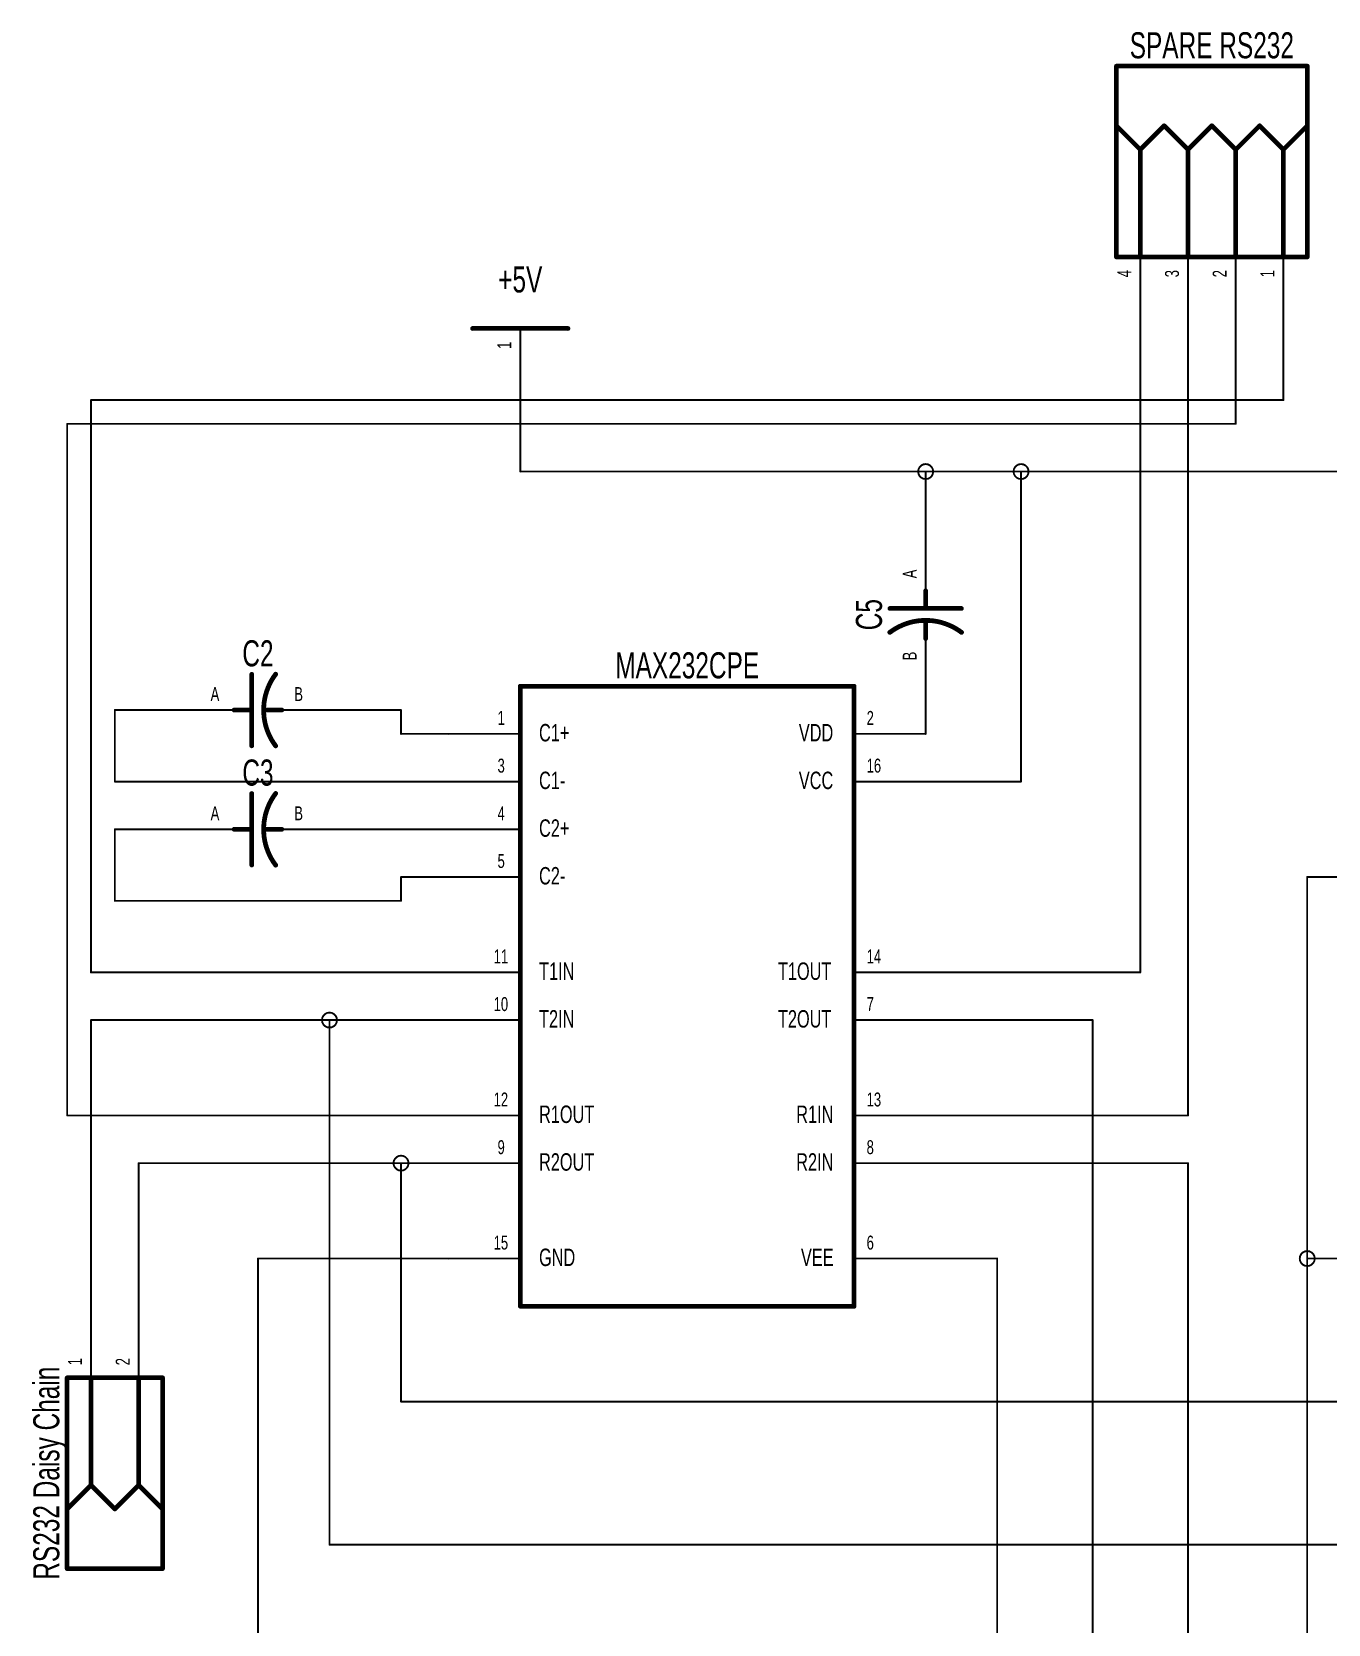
# Model space of a CAD drawing. Extents: x -0.1 to 11, y -0.1 to 7.9.
# Drawn here: x -0.074 to 2.644, y 3.783 to 7.122 of the extents above; entities that cross this region are included whole.
import ezdxf
from ezdxf.enums import TextEntityAlignment as Align

# ---------------------------------------------------------------- set-up
doc = ezdxf.new("R2010")
doc.units = 0
for name, color, linetype in [('Element', 253, 'CONTINUOUS'), ('Net', 50, 'CONTINUOUS'), ('Pin', 50, 'CONTINUOUS')]:
    doc.layers.add(name, color=color, linetype=linetype)

msp = doc.modelspace()

# ---------------------------------------------------------------- linework, layer by layer
at = {"layer": 'Element', "linetype": 'CONTINUOUS'}
for points, const_width in [([(2.1975, 7.05, 1), (2.2025, 7.05, 1), (2.1975, 7.05, 1)], 0.0049), ([(2.1975, 7.05, 1), (2.2025, 7.05, 1), (2.1975, 7.05, 1)], 0.0049), ([(2.5975, 7.05, 1), (2.6025, 7.05, 1), (2.5975, 7.05, 1)], 0.0049), ([(2.5975, 7.05, 1), (2.6025, 7.05, 1), (2.5975, 7.05, 1)], 0.0049), ([(2.1975, 6.925, 1), (2.2025, 6.925, 1), (2.1975, 6.925, 1)], 0.0049), ([(2.2975, 6.925, 1), (2.3025, 6.925, 1), (2.2975, 6.925, 1)], 0.0049), ([(2.2975, 6.925, 1), (2.3025, 6.925, 1), (2.2975, 6.925, 1)], 0.0049), ([(2.3975, 6.925, 1), (2.4025, 6.925, 1), (2.3975, 6.925, 1)], 0.0049), ([(2.3975, 6.925, 1), (2.4025, 6.925, 1), (2.3975, 6.925, 1)], 0.0049), ([(2.4975, 6.925, 1), (2.5025, 6.925, 1), (2.4975, 6.925, 1)], 0.0049), ([(2.4975, 6.925, 1), (2.5025, 6.925, 1), (2.4975, 6.925, 1)], 0.0049), ([(2.5975, 6.925, 1), (2.6025, 6.925, 1), (2.5975, 6.925, 1)], 0.0049), ([(2.2475, 6.875, 1), (2.2525, 6.875, 1), (2.2475, 6.875, 1)], 0.0049), ([(2.2475, 6.875, 1), (2.2525, 6.875, 1), (2.2475, 6.875, 1)], 0.0049), ([(2.2475, 6.875, 1), (2.2525, 6.875, 1), (2.2475, 6.875, 1)], 0.0049), ([(2.3475, 6.875, 1), (2.3525, 6.875, 1), (2.3475, 6.875, 1)], 0.0049), ([(2.3475, 6.875, 1), (2.3525, 6.875, 1), (2.3475, 6.875, 1)], 0.0049), ([(2.3475, 6.875, 1), (2.3525, 6.875, 1), (2.3475, 6.875, 1)], 0.0049), ([(2.4475, 6.875, 1), (2.4525, 6.875, 1), (2.4475, 6.875, 1)], 0.0049), ([(2.4475, 6.875, 1), (2.4525, 6.875, 1), (2.4475, 6.875, 1)], 0.0049), ([(2.4475, 6.875, 1), (2.4525, 6.875, 1), (2.4475, 6.875, 1)], 0.0049), ([(2.5475, 6.875, 1), (2.5525, 6.875, 1), (2.5475, 6.875, 1)], 0.0049), ([(2.5475, 6.875, 1), (2.5525, 6.875, 1), (2.5475, 6.875, 1)], 0.0049), ([(2.5475, 6.875, 1), (2.5525, 6.875, 1), (2.5475, 6.875, 1)], 0.0049), ([(2.1975, 6.65, 1), (2.2025, 6.65, 1), (2.1975, 6.65, 1)], 0.0049), ([(2.1975, 6.65, 1), (2.2025, 6.65, 1), (2.1975, 6.65, 1)], 0.0049), ([(2.2475, 6.65, 1), (2.2525, 6.65, 1), (2.2475, 6.65, 1)], 0.0049), ([(2.3475, 6.65, 1), (2.3525, 6.65, 1), (2.3475, 6.65, 1)], 0.0049), ([(2.4475, 6.65, 1), (2.4525, 6.65, 1), (2.4475, 6.65, 1)], 0.0049), ([(2.5475, 6.65, 1), (2.5525, 6.65, 1), (2.5475, 6.65, 1)], 0.0049), ([(2.5975, 6.65, 1), (2.6025, 6.65, 1), (2.5975, 6.65, 1)], 0.0049), ([(2.5975, 6.65, 1), (2.6025, 6.65, 1), (2.5975, 6.65, 1)], 0.0049), ([(0.8475, 6.5, 1), (0.8525, 6.5, 1), (0.8475, 6.5, 1)], 0.0049), ([(1.0475, 6.5, 1), (1.0525, 6.5, 1), (1.0475, 6.5, 1)], 0.0049), ([(1.7975, 5.95, 1), (1.8025, 5.95, 1), (1.7975, 5.95, 1)], 0.0049), ([(1.7225, 5.913, 1), (1.7275, 5.913, 1), (1.7225, 5.913, 1)], 0.0049), ([(1.7975, 5.913, 1), (1.8025, 5.913, 1), (1.7975, 5.913, 1)], 0.0049), ([(1.8725, 5.913, 1), (1.8775, 5.913, 1), (1.8725, 5.913, 1)], 0.0049), ([(1.7975, 5.888, 1), (1.8025, 5.888, 1), (1.7975, 5.888, 1)], 0.0049), ([(1.7223, 5.8628, 1), (1.7273, 5.8628, 1), (1.7223, 5.8628, 1)], 0.005), ([(1.7975, 5.85, 1), (1.8025, 5.85, 1), (1.7975, 5.85, 1)], 0.0049), ([(1.8727, 5.8628, 1), (1.8777, 5.8628, 1), (1.8727, 5.8628, 1)], 0.005), ([(0.3845, 5.775, 1), (0.3895, 5.775, 1), (0.3845, 5.775, 1)], 0.0049), ([(0.4347, 5.7752, 1), (0.4397, 5.7752, 1), (0.4347, 5.7752, 1)], 0.005), ([(0.9475, 5.75, 1), (0.9525, 5.75, 1), (0.9475, 5.75, 1)], 0.0049), ([(0.9475, 5.75, 1), (0.9525, 5.75, 1), (0.9475, 5.75, 1)], 0.0049), ([(1.6475, 5.75, 1), (1.6525, 5.75, 1), (1.6475, 5.75, 1)], 0.0049), ([(1.6475, 5.75, 1), (1.6525, 5.75, 1), (1.6475, 5.75, 1)], 0.0049), ([(0.3475, 5.7, 1), (0.3525, 5.7, 1), (0.3475, 5.7, 1)], 0.0049), ([(0.3845, 5.7, 1), (0.3895, 5.7, 1), (0.3845, 5.7, 1)], 0.0049), ([(0.4095, 5.7, 1), (0.4145, 5.7, 1), (0.4095, 5.7, 1)], 0.0049), ([(0.4475, 5.7, 1), (0.4525, 5.7, 1), (0.4475, 5.7, 1)], 0.0049), ([(0.3845, 5.625, 1), (0.3895, 5.625, 1), (0.3845, 5.625, 1)], 0.0049), ([(0.4347, 5.6248, 1), (0.4397, 5.6248, 1), (0.4347, 5.6248, 1)], 0.005), ([(0.3845, 5.525, 1), (0.3895, 5.525, 1), (0.3845, 5.525, 1)], 0.0049), ([(0.4347, 5.5252, 1), (0.4397, 5.5252, 1), (0.4347, 5.5252, 1)], 0.005), ([(0.3475, 5.45, 1), (0.3525, 5.45, 1), (0.3475, 5.45, 1)], 0.0049), ([(0.3845, 5.45, 1), (0.3895, 5.45, 1), (0.3845, 5.45, 1)], 0.0049), ([(0.4095, 5.45, 1), (0.4145, 5.45, 1), (0.4095, 5.45, 1)], 0.0049), ([(0.4475, 5.45, 1), (0.4525, 5.45, 1), (0.4475, 5.45, 1)], 0.0049), ([(0.3845, 5.375, 1), (0.3895, 5.375, 1), (0.3845, 5.375, 1)], 0.0049), ([(0.4347, 5.3748, 1), (0.4397, 5.3748, 1), (0.4347, 5.3748, 1)], 0.005), ([(0.9475, 4.45, 1), (0.9525, 4.45, 1), (0.9475, 4.45, 1)], 0.0049), ([(0.9475, 4.45, 1), (0.9525, 4.45, 1), (0.9475, 4.45, 1)], 0.0049), ([(1.6475, 4.45, 1), (1.6525, 4.45, 1), (1.6475, 4.45, 1)], 0.0049), ([(1.6475, 4.45, 1), (1.6525, 4.45, 1), (1.6475, 4.45, 1)], 0.0049), ([(-0.0025, 4.3, 1), (0.0025, 4.3, 1), (-0.0025, 4.3, 1)], 0.0049), ([(-0.0025, 4.3, 1), (0.0025, 4.3, 1), (-0.0025, 4.3, 1)], 0.0049), ([(0.0475, 4.3, 1), (0.0525, 4.3, 1), (0.0475, 4.3, 1)], 0.0049), ([(0.1475, 4.3, 1), (0.1525, 4.3, 1), (0.1475, 4.3, 1)], 0.0049), ([(0.1975, 4.3, 1), (0.2025, 4.3, 1), (0.1975, 4.3, 1)], 0.0049), ([(0.1975, 4.3, 1), (0.2025, 4.3, 1), (0.1975, 4.3, 1)], 0.0049), ([(0.0475, 4.075, 1), (0.0525, 4.075, 1), (0.0475, 4.075, 1)], 0.0049), ([(0.0475, 4.075, 1), (0.0525, 4.075, 1), (0.0475, 4.075, 1)], 0.0049), ([(0.0475, 4.075, 1), (0.0525, 4.075, 1), (0.0475, 4.075, 1)], 0.0049), ([(0.1475, 4.075, 1), (0.1525, 4.075, 1), (0.1475, 4.075, 1)], 0.0049), ([(0.1475, 4.075, 1), (0.1525, 4.075, 1), (0.1475, 4.075, 1)], 0.0049), ([(0.1475, 4.075, 1), (0.1525, 4.075, 1), (0.1475, 4.075, 1)], 0.0049), ([(-0.0025, 4.025, 1), (0.0025, 4.025, 1), (-0.0025, 4.025, 1)], 0.0049), ([(0.0975, 4.025, 1), (0.1025, 4.025, 1), (0.0975, 4.025, 1)], 0.0049), ([(0.0975, 4.025, 1), (0.1025, 4.025, 1), (0.0975, 4.025, 1)], 0.0049), ([(0.1975, 4.025, 1), (0.2025, 4.025, 1), (0.1975, 4.025, 1)], 0.0049), ([(-0.0025, 3.9, 1), (0.0025, 3.9, 1), (-0.0025, 3.9, 1)], 0.0049), ([(-0.0025, 3.9, 1), (0.0025, 3.9, 1), (-0.0025, 3.9, 1)], 0.0049), ([(0.1975, 3.9, 1), (0.2025, 3.9, 1), (0.1975, 3.9, 1)], 0.0049), ([(0.1975, 3.9, 1), (0.2025, 3.9, 1), (0.1975, 3.9, 1)], 0.0049)]:
    msp.add_lwpolyline(points, format="xyb", dxfattribs=dict(at, const_width=const_width))
for points, const_width in [([(2.2, 7.05), (2.2, 6.65)], 0.0098), ([(2.2, 7.05), (2.6, 7.05)], 0.0098), ([(2.6, 7.05), (2.6, 6.65)], 0.0098), ([(2.2, 6.925), (2.25, 6.875)], 0.0098), ([(2.3, 6.925), (2.25, 6.875)], 0.0098), ([(2.3, 6.925), (2.35, 6.875)], 0.0098), ([(2.4, 6.925), (2.35, 6.875)], 0.0098), ([(2.4, 6.925), (2.45, 6.875)], 0.0098), ([(2.5, 6.925), (2.45, 6.875)], 0.0098), ([(2.5, 6.925), (2.55, 6.875)], 0.0098), ([(2.6, 6.925), (2.55, 6.875)], 0.0098), ([(2.25, 6.875), (2.25, 6.65)], 0.0098), ([(2.35, 6.875), (2.35, 6.65)], 0.0098), ([(2.45, 6.875), (2.45, 6.65)], 0.0098), ([(2.55, 6.875), (2.55, 6.65)], 0.0098), ([(2.6, 6.65), (2.2, 6.65)], 0.0098), ([(0.85, 6.5), (1.05, 6.5)], 0.0098), ([(1.8, 5.95), (1.8, 5.913)], 0.0098), ([(1.725, 5.913), (1.875, 5.913)], 0.0098), ([(1.8752, 5.8628), (1.8686, 5.8675), (1.8617, 5.8717), (1.8546, 5.8755), (1.8472, 5.8787), (1.8397, 5.8815), (1.8319, 5.8839), (1.8241, 5.8857), (1.8161, 5.887), (1.8081, 5.8877), (1.8, 5.888), (1.7919, 5.8877), (1.7839, 5.887), (1.7759, 5.8857), (1.7681, 5.8839), (1.7603, 5.8815), (1.7528, 5.8787), (1.7454, 5.8754), (1.7383, 5.8717), (1.7314, 5.8675), (1.7248, 5.8628)], 0.01), ([(1.8, 5.888), (1.8, 5.85)], 0.0098), ([(0.387, 5.625), (0.387, 5.775)], 0.0098), ([(0.4372, 5.7752), (0.4325, 5.7686), (0.4283, 5.7617), (0.4245, 5.7546), (0.4213, 5.7472), (0.4185, 5.7397), (0.4161, 5.7319), (0.4143, 5.7241), (0.413, 5.7161), (0.4123, 5.7081), (0.412, 5.7), (0.4123, 5.6919), (0.413, 5.6839), (0.4143, 5.6759), (0.4161, 5.6681), (0.4185, 5.6603), (0.4213, 5.6528), (0.4246, 5.6454), (0.4283, 5.6383), (0.4325, 5.6314), (0.4372, 5.6248)], 0.01), ([(0.95, 4.45), (0.95, 5.75)], 0.0098), ([(0.95, 5.75), (1.65, 5.75)], 0.0098), ([(1.65, 5.75), (1.65, 4.45)], 0.0098), ([(0.35, 5.7), (0.387, 5.7)], 0.0098), ([(0.412, 5.7), (0.45, 5.7)], 0.0098), ([(0.387, 5.375), (0.387, 5.525)], 0.0098), ([(0.4372, 5.5252), (0.4325, 5.5186), (0.4283, 5.5117), (0.4245, 5.5046), (0.4213, 5.4972), (0.4185, 5.4897), (0.4161, 5.4819), (0.4143, 5.4741), (0.413, 5.4661), (0.4123, 5.4581), (0.412, 5.45), (0.4123, 5.4419), (0.413, 5.4339), (0.4143, 5.4259), (0.4161, 5.4181), (0.4185, 5.4103), (0.4213, 5.4028), (0.4246, 5.3954), (0.4283, 5.3883), (0.4325, 5.3814), (0.4372, 5.3748)], 0.01), ([(0.35, 5.45), (0.387, 5.45)], 0.0098), ([(0.412, 5.45), (0.45, 5.45)], 0.0098), ([(0.95, 4.45), (1.65, 4.45)], 0.0098), ([(0, 3.9), (0, 4.3)], 0.0098), ([(0, 4.3), (0.2, 4.3)], 0.0098), ([(0.05, 4.075), (0.05, 4.3)], 0.0098), ([(0.15, 4.075), (0.15, 4.3)], 0.0098), ([(0.2, 3.9), (0.2, 4.3)], 0.0098), ([(0, 4.025), (0.05, 4.075)], 0.0098), ([(0.1, 4.025), (0.05, 4.075)], 0.0098), ([(0.1, 4.025), (0.15, 4.075)], 0.0098), ([(0.2, 4.025), (0.15, 4.075)], 0.0098), ([(0.2, 3.9), (0, 3.9)], 0.0098)]:
    msp.add_lwpolyline(points, dxfattribs=dict(at, const_width=const_width))
at = {"layer": 'Net', "linetype": 'CONTINUOUS', "const_width": 0.002}
for points in [[(2.249, 6.5, 1), (2.251, 6.5, 1), (2.249, 6.5, 1)], [(2.349, 6.5, 1), (2.351, 6.5, 1), (2.349, 6.5, 1)], [(2.449, 6.5, 1), (2.451, 6.5, 1), (2.449, 6.5, 1)], [(2.549, 6.5, 1), (2.551, 6.5, 1), (2.549, 6.5, 1)], [(0.049, 6.35, 1), (0.051, 6.35, 1), (0.049, 6.35, 1)], [(0.049, 6.35, 1), (0.051, 6.35, 1), (0.049, 6.35, 1)], [(0.949, 6.35, 1), (0.951, 6.35, 1), (0.949, 6.35, 1)], [(2.549, 6.35, 1), (2.551, 6.35, 1), (2.549, 6.35, 1)], [(2.549, 6.35, 1), (2.551, 6.35, 1), (2.549, 6.35, 1)], [(-0.001, 6.3, 1), (0.001, 6.3, 1), (-0.001, 6.3, 1)], [(-0.001, 6.3, 1), (0.001, 6.3, 1), (-0.001, 6.3, 1)], [(2.449, 6.3, 1), (2.451, 6.3, 1), (2.449, 6.3, 1)], [(2.449, 6.3, 1), (2.451, 6.3, 1), (2.449, 6.3, 1)], [(0.949, 6.2, 1), (0.951, 6.2, 1), (0.949, 6.2, 1)], [(0.949, 6.2, 1), (0.951, 6.2, 1), (0.949, 6.2, 1)], [(1.7833, 6.2, 1), (1.7852, 6.2, 1), (1.7833, 6.2, 1)], [(1.799, 6.2, 1), (1.801, 6.2, 1), (1.799, 6.2, 1)], [(1.9833, 6.2, 1), (1.9852, 6.2, 1), (1.9833, 6.2, 1)], [(1.999, 6.2, 1), (2.001, 6.2, 1), (1.999, 6.2, 1)], [(1.799, 6.1, 1), (1.801, 6.1, 1), (1.799, 6.1, 1)], [(0.099, 5.7, 1), (0.101, 5.7, 1), (0.099, 5.7, 1)], [(0.099, 5.7, 1), (0.101, 5.7, 1), (0.099, 5.7, 1)], [(0.199, 5.7, 1), (0.201, 5.7, 1), (0.199, 5.7, 1)], [(0.599, 5.7, 1), (0.601, 5.7, 1), (0.599, 5.7, 1)], [(0.699, 5.7, 1), (0.701, 5.7, 1), (0.699, 5.7, 1)], [(0.699, 5.7, 1), (0.701, 5.7, 1), (0.699, 5.7, 1)], [(1.799, 5.7, 1), (1.801, 5.7, 1), (1.799, 5.7, 1)], [(0.699, 5.65, 1), (0.701, 5.65, 1), (0.699, 5.65, 1)], [(0.699, 5.65, 1), (0.701, 5.65, 1), (0.699, 5.65, 1)], [(0.799, 5.65, 1), (0.801, 5.65, 1), (0.799, 5.65, 1)], [(1.799, 5.65, 1), (1.801, 5.65, 1), (1.799, 5.65, 1)], [(0.099, 5.55, 1), (0.101, 5.55, 1), (0.099, 5.55, 1)], [(0.099, 5.55, 1), (0.101, 5.55, 1), (0.099, 5.55, 1)], [(0.799, 5.55, 1), (0.801, 5.55, 1), (0.799, 5.55, 1)], [(1.799, 5.55, 1), (1.801, 5.55, 1), (1.799, 5.55, 1)], [(1.999, 5.55, 1), (2.001, 5.55, 1), (1.999, 5.55, 1)], [(1.999, 5.55, 1), (2.001, 5.55, 1), (1.999, 5.55, 1)], [(0.099, 5.45, 1), (0.101, 5.45, 1), (0.099, 5.45, 1)], [(0.099, 5.45, 1), (0.101, 5.45, 1), (0.099, 5.45, 1)], [(0.199, 5.45, 1), (0.201, 5.45, 1), (0.199, 5.45, 1)], [(0.599, 5.45, 1), (0.601, 5.45, 1), (0.599, 5.45, 1)], [(0.799, 5.45, 1), (0.801, 5.45, 1), (0.799, 5.45, 1)], [(0.699, 5.35, 1), (0.701, 5.35, 1), (0.699, 5.35, 1)], [(0.699, 5.35, 1), (0.701, 5.35, 1), (0.699, 5.35, 1)], [(0.799, 5.35, 1), (0.801, 5.35, 1), (0.799, 5.35, 1)], [(2.599, 5.35, 1), (2.601, 5.35, 1), (2.599, 5.35, 1)], [(2.599, 5.35, 1), (2.601, 5.35, 1), (2.599, 5.35, 1)], [(0.099, 5.3, 1), (0.101, 5.3, 1), (0.099, 5.3, 1)], [(0.099, 5.3, 1), (0.101, 5.3, 1), (0.099, 5.3, 1)], [(0.699, 5.3, 1), (0.701, 5.3, 1), (0.699, 5.3, 1)], [(0.699, 5.3, 1), (0.701, 5.3, 1), (0.699, 5.3, 1)], [(0.049, 5.15, 1), (0.051, 5.15, 1), (0.049, 5.15, 1)], [(0.049, 5.15, 1), (0.051, 5.15, 1), (0.049, 5.15, 1)], [(0.799, 5.15, 1), (0.801, 5.15, 1), (0.799, 5.15, 1)], [(1.799, 5.15, 1), (1.801, 5.15, 1), (1.799, 5.15, 1)], [(2.249, 5.15, 1), (2.251, 5.15, 1), (2.249, 5.15, 1)], [(2.249, 5.15, 1), (2.251, 5.15, 1), (2.249, 5.15, 1)], [(0.049, 5.05, 1), (0.051, 5.05, 1), (0.049, 5.05, 1)], [(0.049, 5.05, 1), (0.051, 5.05, 1), (0.049, 5.05, 1)], [(0.5333, 5.05, 1), (0.5352, 5.05, 1), (0.5333, 5.05, 1)], [(0.549, 5.05, 1), (0.551, 5.05, 1), (0.549, 5.05, 1)], [(0.549, 5.05, 1), (0.551, 5.05, 1), (0.549, 5.05, 1)], [(0.549, 5.05, 1), (0.551, 5.05, 1), (0.549, 5.05, 1)], [(0.549, 5.05, 1), (0.551, 5.05, 1), (0.549, 5.05, 1)], [(0.549, 5.05, 1), (0.551, 5.05, 1), (0.549, 5.05, 1)], [(0.799, 5.05, 1), (0.801, 5.05, 1), (0.799, 5.05, 1)], [(1.799, 5.05, 1), (1.801, 5.05, 1), (1.799, 5.05, 1)], [(2.149, 5.05, 1), (2.151, 5.05, 1), (2.149, 5.05, 1)], [(2.149, 5.05, 1), (2.151, 5.05, 1), (2.149, 5.05, 1)], [(-0.001, 4.85, 1), (0.001, 4.85, 1), (-0.001, 4.85, 1)], [(-0.001, 4.85, 1), (0.001, 4.85, 1), (-0.001, 4.85, 1)], [(0.799, 4.85, 1), (0.801, 4.85, 1), (0.799, 4.85, 1)], [(1.799, 4.85, 1), (1.801, 4.85, 1), (1.799, 4.85, 1)], [(2.349, 4.85, 1), (2.351, 4.85, 1), (2.349, 4.85, 1)], [(2.349, 4.85, 1), (2.351, 4.85, 1), (2.349, 4.85, 1)], [(0.149, 4.75, 1), (0.151, 4.75, 1), (0.149, 4.75, 1)], [(0.149, 4.75, 1), (0.151, 4.75, 1), (0.149, 4.75, 1)], [(0.6833, 4.75, 1), (0.6852, 4.75, 1), (0.6833, 4.75, 1)], [(0.699, 4.75, 1), (0.701, 4.75, 1), (0.699, 4.75, 1)], [(0.699, 4.75, 1), (0.701, 4.75, 1), (0.699, 4.75, 1)], [(0.699, 4.75, 1), (0.701, 4.75, 1), (0.699, 4.75, 1)], [(0.699, 4.75, 1), (0.701, 4.75, 1), (0.699, 4.75, 1)], [(0.799, 4.75, 1), (0.801, 4.75, 1), (0.799, 4.75, 1)], [(1.799, 4.75, 1), (1.801, 4.75, 1), (1.799, 4.75, 1)], [(2.349, 4.75, 1), (2.351, 4.75, 1), (2.349, 4.75, 1)], [(2.349, 4.75, 1), (2.351, 4.75, 1), (2.349, 4.75, 1)], [(0.399, 4.55, 1), (0.401, 4.55, 1), (0.399, 4.55, 1)], [(0.399, 4.55, 1), (0.401, 4.55, 1), (0.399, 4.55, 1)], [(0.799, 4.55, 1), (0.801, 4.55, 1), (0.799, 4.55, 1)], [(1.799, 4.55, 1), (1.801, 4.55, 1), (1.799, 4.55, 1)], [(1.949, 4.55, 1), (1.951, 4.55, 1), (1.949, 4.55, 1)], [(1.949, 4.55, 1), (1.951, 4.55, 1), (1.949, 4.55, 1)], [(2.5833, 4.55, 1), (2.5852, 4.55, 1), (2.5833, 4.55, 1)], [(2.599, 4.55, 1), (2.601, 4.55, 1), (2.599, 4.55, 1)], [(2.599, 4.55, 1), (2.601, 4.55, 1), (2.599, 4.55, 1)], [(2.599, 4.55, 1), (2.601, 4.55, 1), (2.599, 4.55, 1)], [(0.049, 4.45, 1), (0.051, 4.45, 1), (0.049, 4.45, 1)], [(0.149, 4.45, 1), (0.151, 4.45, 1), (0.149, 4.45, 1)], [(0.699, 4.25, 1), (0.701, 4.25, 1), (0.699, 4.25, 1)], [(0.699, 4.25, 1), (0.701, 4.25, 1), (0.699, 4.25, 1)], [(0.549, 3.95, 1), (0.551, 3.95, 1), (0.549, 3.95, 1)], [(0.549, 3.95, 1), (0.551, 3.95, 1), (0.549, 3.95, 1)]]:
    msp.add_lwpolyline(points, format="xyb", dxfattribs=at)
at = {"layer": 'Net', "linetype": 'CONTINUOUS', "const_width": 0.0039}
for points in [[(2.25, 5.15), (2.25, 6.5)], [(2.35, 4.85), (2.35, 6.5)], [(2.45, 6.3), (2.45, 6.5)], [(2.55, 6.5), (2.55, 6.35)], [(2.55, 6.35), (0.05, 6.35)], [(0.05, 6.35), (0.05, 5.15)], [(0.95, 6.35), (0.95, 6.2)], [(0, 4.85), (0, 6.3)], [(0, 6.3), (2.45, 6.3)], [(1.7843, 6.2), (1.785, 6.1951), (1.7873, 6.1907), (1.7907, 6.1873), (1.7951, 6.185), (1.8, 6.1843), (1.8049, 6.185), (1.8093, 6.1873), (1.8127, 6.1907), (1.815, 6.1951), (1.8157, 6.2), (1.815, 6.2049), (1.8127, 6.2093), (1.8093, 6.2127), (1.8049, 6.215), (1.8, 6.2157), (1.7951, 6.215), (1.7907, 6.2127), (1.7873, 6.2093), (1.785, 6.2049), (1.7843, 6.2)], [(1.9843, 6.2), (1.985, 6.1951), (1.9873, 6.1907), (1.9907, 6.1873), (1.9951, 6.185), (2, 6.1843), (2.0049, 6.185), (2.0093, 6.1873), (2.0127, 6.1907), (2.015, 6.1951), (2.0157, 6.2), (2.015, 6.2049), (2.0127, 6.2093), (2.0093, 6.2127), (2.0049, 6.215), (2, 6.2157), (1.9951, 6.215), (1.9907, 6.2127), (1.9873, 6.2093), (1.985, 6.2049), (1.9843, 6.2)], [(0.95, 6.2), (5.15, 6.2)], [(1.8, 6.1), (1.8, 6.2)], [(2, 5.55), (2, 6.2)], [(0.2, 5.7), (0.1, 5.7)], [(0.1, 5.7), (0.1, 5.55)], [(0.6, 5.7), (0.7, 5.7)], [(0.7, 5.7), (0.7, 5.65)], [(1.8, 5.7), (1.8, 5.65)], [(0.7, 5.65), (0.8, 5.65)], [(0.1, 5.55), (0.8, 5.55)], [(1.8, 5.55), (2, 5.55)], [(0.2, 5.45), (0.1, 5.45)], [(0.1, 5.45), (0.1, 5.3)], [(0.8, 5.45), (0.6, 5.45)], [(0.7, 5.3), (0.7, 5.35)], [(0.7, 5.35), (0.8, 5.35)], [(3.862, 5.35), (2.6, 5.35)], [(2.6, 5.35), (2.6, 4.55)], [(0.1, 5.3), (0.7, 5.3)], [(0.05, 5.15), (0.8, 5.15)], [(1.8, 5.15), (2.25, 5.15)], [(0.05, 4.45), (0.05, 5.05)], [(0.05, 5.05), (0.55, 5.05)], [(0.5343, 5.05), (0.535, 5.0451), (0.5373, 5.0407), (0.5407, 5.0373), (0.5451, 5.035), (0.55, 5.0343), (0.5549, 5.035), (0.5593, 5.0373), (0.5627, 5.0407), (0.565, 5.0451), (0.5657, 5.05), (0.565, 5.0549), (0.5627, 5.0593), (0.5593, 5.0627), (0.5549, 5.065), (0.55, 5.0657), (0.5451, 5.065), (0.5407, 5.0627), (0.5373, 5.0593), (0.535, 5.0549), (0.5343, 5.05)], [(0.8, 5.05), (0.55, 5.05)], [(0.55, 5.05), (0.55, 3.95)], [(0.55, 5.05), (0.55, 5.05)], [(0.55, 5.05), (0.55, 5.05)], [(2.15, 5.05), (1.8, 5.05)], [(2.15, 2.85), (2.15, 5.05)], [(0.8, 4.85), (0, 4.85)], [(1.8, 4.85), (2.35, 4.85)], [(0.15, 4.45), (0.15, 4.75)], [(0.15, 4.75), (0.7, 4.75)], [(0.6843, 4.75), (0.685, 4.7451), (0.6873, 4.7407), (0.6907, 4.7373), (0.6951, 4.735), (0.7, 4.7343), (0.7049, 4.735), (0.7093, 4.7373), (0.7127, 4.7407), (0.715, 4.7451), (0.7157, 4.75), (0.715, 4.7549), (0.7127, 4.7593), (0.7093, 4.7627), (0.7049, 4.765), (0.7, 4.7657), (0.6951, 4.765), (0.6907, 4.7627), (0.6873, 4.7593), (0.685, 4.7549), (0.6843, 4.75)], [(0.8, 4.75), (0.7, 4.75)], [(0.7, 4.75), (0.7, 4.25)], [(0.7, 4.75), (0.7, 4.75)], [(2.35, 4.75), (1.8, 4.75)], [(2.35, 2.75), (2.35, 4.75)], [(0.8, 4.55), (0.4, 4.55)], [(0.4, 4.55), (0.4, 1.2)], [(1.95, 4.55), (1.8, 4.55)], [(1.95, 3.6), (1.95, 4.55)], [(2.5843, 4.55), (2.585, 4.5451), (2.5873, 4.5407), (2.5907, 4.5373), (2.5951, 4.535), (2.6, 4.5343), (2.6049, 4.535), (2.6093, 4.5373), (2.6127, 4.5407), (2.615, 4.5451), (2.6157, 4.55), (2.615, 4.5549), (2.6127, 4.5593), (2.6093, 4.5627), (2.6049, 4.565), (2.6, 4.5657), (2.5951, 4.565), (2.5907, 4.5627), (2.5873, 4.5593), (2.585, 4.5549), (2.5843, 4.55)], [(3.05, 4.55), (2.6, 4.55)], [(2.6, 4.55), (2.6, 1.2)], [(0.7, 4.25), (3.05, 4.25)], [(0.55, 3.95), (5.35, 3.95)]]:
    msp.add_lwpolyline(points, dxfattribs=at)
at = {"layer": 'Pin', "linetype": 'CONTINUOUS', "const_width": 0.002}
for points in [[(2.249, 6.65, 1), (2.251, 6.65, 1), (2.249, 6.65, 1)], [(2.349, 6.65, 1), (2.351, 6.65, 1), (2.349, 6.65, 1)], [(2.449, 6.65, 1), (2.451, 6.65, 1), (2.449, 6.65, 1)], [(2.549, 6.65, 1), (2.551, 6.65, 1), (2.549, 6.65, 1)], [(0.949, 6.5, 1), (0.951, 6.5, 1), (0.949, 6.5, 1)], [(2.249, 6.5, 1), (2.251, 6.5, 1), (2.249, 6.5, 1)], [(2.349, 6.5, 1), (2.351, 6.5, 1), (2.349, 6.5, 1)], [(2.449, 6.5, 1), (2.451, 6.5, 1), (2.449, 6.5, 1)], [(2.549, 6.5, 1), (2.551, 6.5, 1), (2.549, 6.5, 1)], [(0.949, 6.35, 1), (0.951, 6.35, 1), (0.949, 6.35, 1)], [(1.799, 6.1, 1), (1.801, 6.1, 1), (1.799, 6.1, 1)], [(1.799, 5.95, 1), (1.801, 5.95, 1), (1.799, 5.95, 1)], [(1.799, 5.85, 1), (1.801, 5.85, 1), (1.799, 5.85, 1)], [(0.199, 5.7, 1), (0.201, 5.7, 1), (0.199, 5.7, 1)], [(0.349, 5.7, 1), (0.351, 5.7, 1), (0.349, 5.7, 1)], [(0.449, 5.7, 1), (0.451, 5.7, 1), (0.449, 5.7, 1)], [(0.599, 5.7, 1), (0.601, 5.7, 1), (0.599, 5.7, 1)], [(1.799, 5.7, 1), (1.801, 5.7, 1), (1.799, 5.7, 1)], [(0.799, 5.65, 1), (0.801, 5.65, 1), (0.799, 5.65, 1)], [(0.949, 5.65, 1), (0.951, 5.65, 1), (0.949, 5.65, 1)], [(1.649, 5.65, 1), (1.651, 5.65, 1), (1.649, 5.65, 1)], [(1.799, 5.65, 1), (1.801, 5.65, 1), (1.799, 5.65, 1)], [(0.799, 5.55, 1), (0.801, 5.55, 1), (0.799, 5.55, 1)], [(0.949, 5.55, 1), (0.951, 5.55, 1), (0.949, 5.55, 1)], [(1.649, 5.55, 1), (1.651, 5.55, 1), (1.649, 5.55, 1)], [(1.799, 5.55, 1), (1.801, 5.55, 1), (1.799, 5.55, 1)], [(0.199, 5.45, 1), (0.201, 5.45, 1), (0.199, 5.45, 1)], [(0.349, 5.45, 1), (0.351, 5.45, 1), (0.349, 5.45, 1)], [(0.449, 5.45, 1), (0.451, 5.45, 1), (0.449, 5.45, 1)], [(0.599, 5.45, 1), (0.601, 5.45, 1), (0.599, 5.45, 1)], [(0.799, 5.45, 1), (0.801, 5.45, 1), (0.799, 5.45, 1)], [(0.949, 5.45, 1), (0.951, 5.45, 1), (0.949, 5.45, 1)], [(0.799, 5.35, 1), (0.801, 5.35, 1), (0.799, 5.35, 1)], [(0.949, 5.35, 1), (0.951, 5.35, 1), (0.949, 5.35, 1)], [(0.799, 5.15, 1), (0.801, 5.15, 1), (0.799, 5.15, 1)], [(0.949, 5.15, 1), (0.951, 5.15, 1), (0.949, 5.15, 1)], [(1.649, 5.15, 1), (1.651, 5.15, 1), (1.649, 5.15, 1)], [(1.799, 5.15, 1), (1.801, 5.15, 1), (1.799, 5.15, 1)], [(0.799, 5.05, 1), (0.801, 5.05, 1), (0.799, 5.05, 1)], [(0.949, 5.05, 1), (0.951, 5.05, 1), (0.949, 5.05, 1)], [(1.649, 5.05, 1), (1.651, 5.05, 1), (1.649, 5.05, 1)], [(1.799, 5.05, 1), (1.801, 5.05, 1), (1.799, 5.05, 1)], [(0.799, 4.85, 1), (0.801, 4.85, 1), (0.799, 4.85, 1)], [(0.949, 4.85, 1), (0.951, 4.85, 1), (0.949, 4.85, 1)], [(1.649, 4.85, 1), (1.651, 4.85, 1), (1.649, 4.85, 1)], [(1.799, 4.85, 1), (1.801, 4.85, 1), (1.799, 4.85, 1)], [(0.799, 4.75, 1), (0.801, 4.75, 1), (0.799, 4.75, 1)], [(0.949, 4.75, 1), (0.951, 4.75, 1), (0.949, 4.75, 1)], [(1.649, 4.75, 1), (1.651, 4.75, 1), (1.649, 4.75, 1)], [(1.799, 4.75, 1), (1.801, 4.75, 1), (1.799, 4.75, 1)], [(0.799, 4.55, 1), (0.801, 4.55, 1), (0.799, 4.55, 1)], [(0.949, 4.55, 1), (0.951, 4.55, 1), (0.949, 4.55, 1)], [(1.649, 4.55, 1), (1.651, 4.55, 1), (1.649, 4.55, 1)], [(1.799, 4.55, 1), (1.801, 4.55, 1), (1.799, 4.55, 1)], [(0.049, 4.45, 1), (0.051, 4.45, 1), (0.049, 4.45, 1)], [(0.149, 4.45, 1), (0.151, 4.45, 1), (0.149, 4.45, 1)], [(0.049, 4.3, 1), (0.051, 4.3, 1), (0.049, 4.3, 1)], [(0.149, 4.3, 1), (0.151, 4.3, 1), (0.149, 4.3, 1)]]:
    msp.add_lwpolyline(points, format="xyb", dxfattribs=at)
at = {"layer": 'Pin', "linetype": 'CONTINUOUS', "const_width": 0.0039}
for points in [[(2.25, 6.65), (2.25, 6.5)], [(2.35, 6.65), (2.35, 6.5)], [(2.45, 6.65), (2.45, 6.5)], [(2.55, 6.65), (2.55, 6.5)], [(0.95, 6.5), (0.95, 6.35)], [(1.8, 5.95), (1.8, 6.1)], [(1.8, 5.85), (1.8, 5.7)], [(0.35, 5.7), (0.2, 5.7)], [(0.45, 5.7), (0.6, 5.7)], [(0.95, 5.65), (0.8, 5.65)], [(1.65, 5.65), (1.8, 5.65)], [(0.95, 5.55), (0.8, 5.55)], [(1.65, 5.55), (1.8, 5.55)], [(0.35, 5.45), (0.2, 5.45)], [(0.45, 5.45), (0.6, 5.45)], [(0.95, 5.45), (0.8, 5.45)], [(0.95, 5.35), (0.8, 5.35)], [(0.95, 5.15), (0.8, 5.15)], [(1.65, 5.15), (1.8, 5.15)], [(0.95, 5.05), (0.8, 5.05)], [(1.65, 5.05), (1.8, 5.05)], [(0.95, 4.85), (0.8, 4.85)], [(1.65, 4.85), (1.8, 4.85)], [(0.95, 4.75), (0.8, 4.75)], [(1.65, 4.75), (1.8, 4.75)], [(0.95, 4.55), (0.8, 4.55)], [(1.65, 4.55), (1.8, 4.55)], [(0.05, 4.3), (0.05, 4.45)], [(0.15, 4.3), (0.15, 4.45)]]:
    msp.add_lwpolyline(points, dxfattribs=at)

# ---------------------------------------------------------------- texts
at = {"layer": 'Element', "width": 0.7}
for s, p in [('SPARE RS232', (2.4, 7.05)), ('+5V', (0.95, 6.5591)), ('C2', (0.4, 5.7752)), ('MAX232CPE', (1.3, 5.75)), ('C3', (0.4, 5.5252))]:
    msp.add_text(s, height=0.0547, dxfattribs=at).set_placement(p, align=Align.BOTTOM_CENTER)
for s, p in [('C5', (1.7248, 5.9)), ('RS232 Daisy Chain', (0, 4.1))]:
    msp.add_text(s, height=0.0547, rotation=90, dxfattribs=at).set_placement(p, align=Align.BOTTOM_CENTER)
at = {"layer": 'Pin', "width": 0.7}
for s, p in [('4', (2.2019, 6.6073)), ('3', (2.3019, 6.6073)), ('2', (2.4019, 6.6073)), ('1', (2.5019, 6.6073)), ('1', (0.9019, 6.4573)), ('A', (1.7519, 5.9762)), ('B', (1.7519, 5.8041)), ('1', (0.0019, 4.3262)), ('2', (0.1019, 4.3262))]:
    msp.add_text(s, height=0.0292, rotation=90, dxfattribs=at).set_placement(p, align=Align.TOP_LEFT)
for s, height, p in [('A', 0.0292, (0.3008, 5.7481)), ('B', 0.0292, (0.4762, 5.7481)), ('1', 0.0292, (0.9024, 5.6981)), ('2', 0.0292, (1.6762, 5.6981)), ('C1+', 0.0365, (0.9894, 5.6708)), ('VDD', 0.0365, (1.5341, 5.6708)), ('3', 0.0292, (0.9024, 5.5981)), ('16', 0.0292, (1.6762, 5.5981)), ('C1-', 0.0365, (0.9894, 5.5708)), ('VCC', 0.0365, (1.5341, 5.5708)), ('A', 0.0292, (0.3008, 5.4981)), ('B', 0.0292, (0.4762, 5.4981)), ('4', 0.0292, (0.9024, 5.4981)), ('C2+', 0.0365, (0.9894, 5.4708)), ('5', 0.0292, (0.9024, 5.3981)), ('C2-', 0.0365, (0.9894, 5.3708)), ('11', 0.0292, (0.8942, 5.1981)), ('14', 0.0292, (1.6762, 5.1981)), ('T1IN', 0.0365, (0.9894, 5.1708)), ('T1OUT', 0.0365, (1.4903, 5.1708)), ('10', 0.0292, (0.8942, 5.0981)), ('7', 0.0292, (1.6762, 5.0981)), ('T2IN', 0.0365, (0.9894, 5.0708)), ('T2OUT', 0.0365, (1.4903, 5.0708)), ('12', 0.0292, (0.8942, 4.8981)), ('13', 0.0292, (1.6762, 4.8981)), ('R1OUT', 0.0365, (0.9894, 4.8708)), ('R1IN', 0.0365, (1.5286, 4.8708)), ('9', 0.0292, (0.9024, 4.7981)), ('8', 0.0292, (1.6762, 4.7981)), ('R2OUT', 0.0365, (0.9894, 4.7708)), ('R2IN', 0.0365, (1.5286, 4.7708)), ('15', 0.0292, (0.8942, 4.5981)), ('6', 0.0292, (1.6762, 4.5981)), ('GND', 0.0365, (0.9894, 4.5708)), ('VEE', 0.0365, (1.5385, 4.5708))]:
    msp.add_text(s, height=height, dxfattribs=at).set_placement(p, align=Align.TOP_LEFT)

doc.saveas('drawing.dxf')
